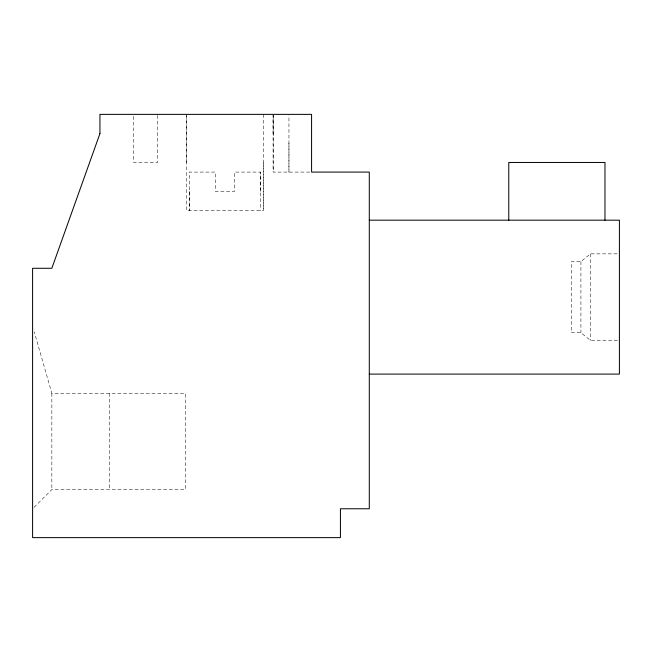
<?xml version="1.0" encoding="UTF-8"?>
<svg xmlns="http://www.w3.org/2000/svg" width="652" height="652" viewBox="0 0 652 652"><rect width="100%" height="100%" fill="white"/><g stroke="black" fill="none" stroke-linecap="round" stroke-linejoin="round"><path stroke-width="0.49" stroke-dasharray="3.26 2.44" d="M186.513 162.462L186.513 115.371M189.398 191.321L189.398 210.563L189.398 172.087L215.372 172.087L215.372 191.321L234.614 191.321L234.614 172.087L260.588 172.087L260.588 210.563M260.588 191.321L260.588 172.087M186.513 115.38L186.513 210.563L263.473 210.563L263.473 162.462M273.09 133.603L273.09 115.38L273.09 172.087L311.575 172.087M288.95 143.228L288.95 172.087L288.95 115.363M34.026 507.346L51.842 489.538L185.307 489.538L185.307 393.335L51.842 393.335L34.271 331.852M617.477 340.425L590.541 340.425L580.924 332.732L571.299 332.732L571.299 261.55L580.924 261.55L590.541 253.856L619.4 253.856M590.541 253.856L590.541 340.425M580.924 261.55L580.924 332.732M273.718 115.38L273.718 172.087M263.473 114.369L263.473 210.563M157.654 115.371L157.654 162.462L133.603 162.462L133.603 115.371M109.56 393.335L109.56 489.538M51.842 393.335L51.842 489.538"/><path stroke-width="0.98" d="M369.285 220.18L619.4 220.18L619.4 374.101L369.285 374.101M604.974 220.18L604.974 162.462L508.772 162.462L508.772 220.18M99.935 133.603L51.842 268.282L32.6 268.282L32.6 537.631L340.425 537.631L340.425 508.772L369.285 508.772L369.285 172.087L311.575 172.087L311.575 114.369L99.935 114.369L99.935 133.603"/></g></svg>
